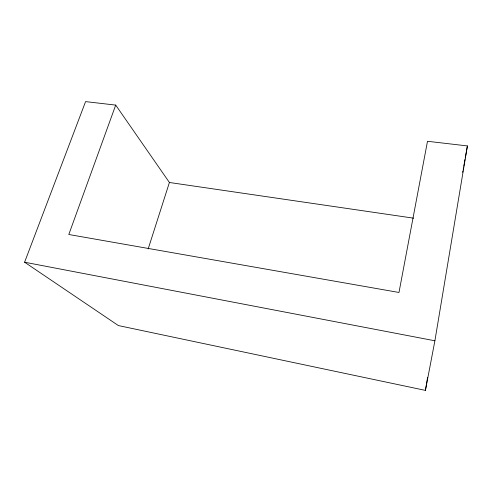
<?xml version="1.0" encoding="UTF-8"?>
<svg xmlns="http://www.w3.org/2000/svg" width="492" height="492" viewBox="0 0 492 492"><rect width="100%" height="100%" fill="white"/><g stroke="black" fill="none" stroke-linecap="round" stroke-linejoin="round"><path stroke-width="0.74" d="M413.692 218.184L169.408 182.489L115.712 105.103L85.583 101.61L24.6 262.211L118.388 325.569L425.42 390.39L427.566 377.561M425.42 390.39L434.897 340.79L467.4 145.921L427.493 141.284L398.981 292.469L68.8 234.5L115.712 105.103M462.695 172.311L462.96 170.804M463.23 169.297L463.501 167.79M463.772 166.278L464.977 159.494M465.248 157.981L467.4 145.921M148.166 248.94L169.408 182.489M24.6 262.211L434.897 340.79"/></g></svg>
